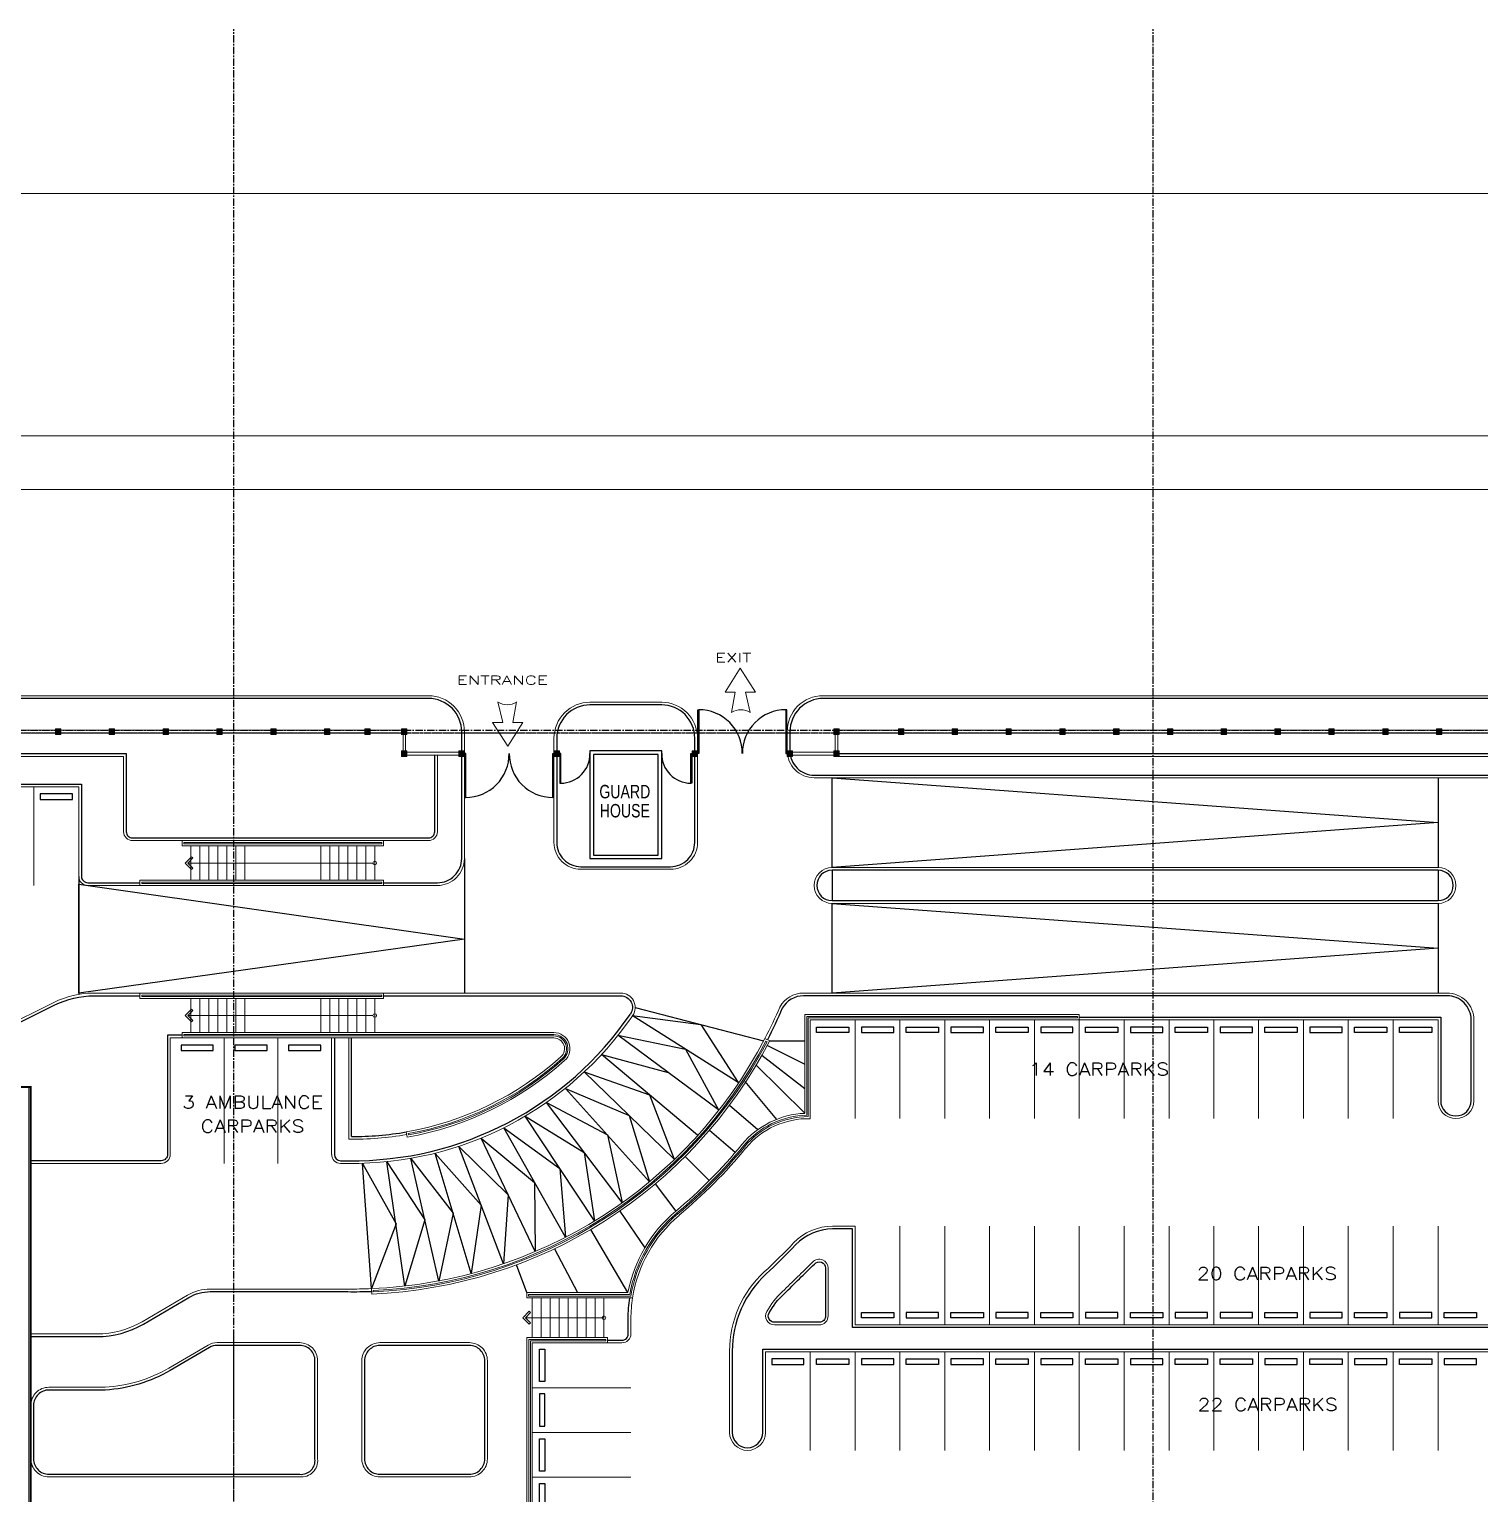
# Model space of a CAD drawing. Header units: inches. Extents: x 6239 to 53413, y 2109 to 35141.
# Drawn here: x 50588 to 51384, y 7346 to 8149 of the extents above; entities that cross this region are included whole.
import ezdxf
from ezdxf.enums import TextEntityAlignment as Align

# ---------------------------------------------------------------- set-up
doc = ezdxf.new("R2010")
doc.units = ezdxf.units.IN
doc.header["$MEASUREMENT"] = 0
doc.linetypes.add('CENTER', pattern=[2, 1.25, -0.25, 0.25, -0.25])
doc.linetypes.add('CENTERX2', pattern=[4, 2.5, -0.5, 0.5, -0.5])
for name, color, linetype in [('AR-AXIS', 9, 'CENTERX2'), ('AR-DOOR', 8, 'Continuous'), ('AR-PROPOSED', 3, 'Continuous'), ('AR-SHEET-NM', 4, 'Continuous'), ('BLDG. TXT', 3, 'Continuous'), ('CURB-2', 8, 'Continuous'), ('HATCH', 43, 'Continuous'), ('PARAPET', 1, 'Continuous'), ('PROPERTY LINE', 3, 'CENTER'), ('RAMP', 1, 'Continuous'), ('TX1', 4, 'Continuous'), ('WHEEL BUMP', 6, 'Continuous')]:
    doc.layers.add(name, color=color, linetype=linetype)
for name, color, linetype, lineweight in [('CARLINE', 8, 'Continuous', 18), ('COL', 4, 'Continuous', 18), ('COLHAT', 8, 'Continuous', 18), ('CURVE', 8, 'Continuous', 18), ('FENCEWALL', 4, 'Continuous', 18), ('RAILING', 1, 'Continuous', 18), ('schematic lines', 110, 'Continuous', 25), ('STAIR', 8, 'Continuous', 18), ('WALL2', 4, 'Continuous', 18)]:
    doc.layers.add(name, color=color, linetype=linetype, lineweight=lineweight)
doc.styles.add('logo-eng', font='arial.ttf', dxfattribs={"height": 600})
doc.styles.add('ROMANC', font='romanc', dxfattribs={"height": 0.1})
doc.styles.add('ROMANS', font='romans.shx', dxfattribs={"width": 0.85})

# ---------------------------------------------------------------- blocks, each defined once
blk = doc.blocks.new('DRIVEWAY LOCATOR')
for p, q in [((-1232, -16), (-523, 434)), ((-523, 134), (-523, 434)), ((-523, -466), (-1232, -16)), ((-523, -166), (-523, -466))]:
    blk.add_line(p, q)
for points in [[(-523, 134), (82, 278)], [(82, -278), (-523, -166)]]:
    blk.add_lwpolyline(points)
blk.add_arc((514, 0), 514, 147.2089, 212.7911)
blk = doc.blocks.new('AHHMS TEMPLATE')
at = {"layer": 'COLHAT'}
h = blk.add_hatch(dxfattribs=at)
h.set_pattern_fill('ANSI31', color=8, scale=0.184599, style=0)
h.set_pattern_definition([(135, (-1480981.13595, 34812.915), (0.4144367825, 0.4144367825), [])])
h.paths.add_polyline_path([(-1490932, 84579.9), (-1490932, 84576.2), (-1490928.3, 84576.2), (-1490928.3, 84579.9)])
h = blk.add_hatch(dxfattribs=at)
h.set_pattern_fill('ANSI31', color=8, scale=0.184599, style=0)
h.set_pattern_definition([(135, (-1480944.21613, 34812.915), (0.4144367825, 0.4144367825), [])])
h.paths.add_polyline_path([(-1490895.1, 84579.9), (-1490895.1, 84576.2), (-1490891.4, 84576.2), (-1490891.4, 84579.9)])
h = blk.add_hatch(dxfattribs=at)
h.set_pattern_fill('ANSI31', color=8, scale=0.184599, style=0)
h.set_pattern_definition([(135, (-1480907.2963, 34812.915), (0.4144367825, 0.4144367825), [])])
h.paths.add_polyline_path([(-1490858.1, 84579.9), (-1490858.1, 84576.2), (-1490854.5, 84576.2), (-1490854.5, 84579.9)])
h = blk.add_hatch(dxfattribs=at)
h.set_pattern_fill('ANSI31', color=8, scale=0.184599, style=0)
h.set_pattern_definition([(135, (-1480870.3765, 34812.915), (0.4144367825, 0.4144367825), [])])
h.paths.add_polyline_path([(-1490821.2, 84579.9), (-1490821.2, 84576.2), (-1490817.5, 84576.2), (-1490817.5, 84579.9)])
h = blk.add_hatch(dxfattribs=at)
h.set_pattern_fill('ANSI31', color=8, scale=0.184599, style=0)
h.set_pattern_definition([(135, (-1480833.4567, 34812.915), (0.4144367825, 0.4144367825), [])])
h.paths.add_polyline_path([(-1490784.3, 84579.9), (-1490784.3, 84576.2), (-1490780.6, 84576.2), (-1490780.6, 84579.9)])
h = blk.add_hatch(dxfattribs=at)
h.set_pattern_fill('ANSI31', color=8, scale=0.184599, style=0)
h.set_pattern_definition([(135, (-1480796.53686, 34812.915), (0.4144367825, 0.4144367825), [])])
h.paths.add_polyline_path([(-1490747.4, 84579.9), (-1490747.4, 84576.2), (-1490743.7, 84576.2), (-1490743.7, 84579.9)])
h = blk.add_hatch(dxfattribs=at)
h.set_pattern_fill('ANSI31', color=8, scale=0.184599, style=0)
h.set_pattern_definition([(135, (-1480768.9157, 34812.915), (0.4144367825, 0.4144367825), [])])
h.paths.add_polyline_path([(-1490719.8, 84579.9), (-1490719.8, 84576.2), (-1490716.1, 84576.2), (-1490716.1, 84579.9)])
h = blk.add_hatch(dxfattribs=at)
h.set_pattern_fill('ANSI31', color=8, scale=0.184599, style=0)
h.set_pattern_definition([(135, (-1480743.61845, 34812.915), (0.4144367825, 0.4144367825), [])])
h.paths.add_polyline_path([(-1490694.5, 84579.9), (-1490694.5, 84576.2), (-1490690.8, 84576.2), (-1490690.8, 84579.9)])
h = blk.add_hatch(dxfattribs=at)
h.set_pattern_fill('ANSI31', color=8, scale=0.184599, style=0)
h.set_pattern_definition([(45, (-1500345.0286, 34812.915), (-0.4144367825, 0.4144367825), [])])
h.paths.add_polyline_path([(-1490397.9, 84579.9), (-1490397.9, 84576.2), (-1490394.2, 84576.2), (-1490394.2, 84579.9)])
h = blk.add_hatch(dxfattribs=at)
h.set_pattern_fill('ANSI31', color=8, scale=0.184599, style=0)
h.set_pattern_definition([(135, (-1480402.74374, 34812.915), (0.4144367825, 0.4144367825), [])])
h.paths.add_polyline_path([(-1490349.9, 84579.9), (-1490349.9, 84576.2), (-1490353.6, 84576.2), (-1490353.6, 84579.9)])
h = blk.add_hatch(dxfattribs=at)
h.set_pattern_fill('ANSI31', color=8, scale=0.184599, style=0)
h.set_pattern_definition([(135, (-1480365.8239, 34812.915), (0.4144367825, 0.4144367825), [])])
h.paths.add_polyline_path([(-1490313, 84579.9), (-1490313, 84576.2), (-1490316.7, 84576.2), (-1490316.7, 84579.9)])
h = blk.add_hatch(dxfattribs=at)
h.set_pattern_fill('ANSI31', color=8, scale=0.184599, style=0)
h.set_pattern_definition([(45, (-1500226.9035, 34812.915), (-0.4144367825, 0.4144367825), [])])
h.paths.add_polyline_path([(-1490279.7, 84579.9), (-1490279.7, 84576.2), (-1490276.1, 84576.2), (-1490276.1, 84579.9)])
h = blk.add_hatch(dxfattribs=at)
h.set_pattern_fill('ANSI31', color=8, scale=0.184599, style=0)
h.set_pattern_definition([(45, (-1500189.98367, 34812.915), (-0.4144367825, 0.4144367825), [])])
h.paths.add_polyline_path([(-1490242.8, 84579.9), (-1490242.8, 84576.2), (-1490239.1, 84576.2), (-1490239.1, 84579.9)])
h = blk.add_hatch(dxfattribs=at)
h.set_pattern_fill('ANSI31', color=8, scale=0.184599, style=0)
h.set_pattern_definition([(45, (-1500153.06385, 34812.915), (-0.4144367825, 0.4144367825), [])])
h.paths.add_polyline_path([(-1490205.9, 84579.9), (-1490205.9, 84576.2), (-1490202.2, 84576.2), (-1490202.2, 84579.9)])
h = blk.add_hatch(dxfattribs=at)
h.set_pattern_fill('ANSI31', color=8, scale=0.184599, style=0)
h.set_pattern_definition([(45, (-1500116.14403, 34812.915), (-0.4144367825, 0.4144367825), [])])
h.paths.add_polyline_path([(-1490169, 84579.9), (-1490169, 84576.2), (-1490165.3, 84576.2), (-1490165.3, 84579.9)])
h = blk.add_hatch(dxfattribs=at)
h.set_pattern_fill('ANSI31', color=8, scale=0.184599, style=0)
h.set_pattern_definition([(45, (-1500079.2242, 34812.915), (-0.4144367825, 0.4144367825), [])])
h.paths.add_polyline_path([(-1490132.1, 84579.9), (-1490132.1, 84576.2), (-1490128.4, 84576.2), (-1490128.4, 84579.9)])
h = blk.add_hatch(dxfattribs=at)
h.set_pattern_fill('ANSI31', color=8, scale=0.184599, style=0)
h.set_pattern_definition([(45, (-1500042.3044, 34812.915), (-0.4144367825, 0.4144367825), [])])
h.paths.add_polyline_path([(-1490095.2, 84579.9), (-1490095.2, 84576.2), (-1490091.5, 84576.2), (-1490091.5, 84579.9)])
h = blk.add_hatch(dxfattribs=at)
h.set_pattern_fill('ANSI31', color=8, scale=0.184599, style=0)
h.set_pattern_definition([(45, (-1500005.3846, 34812.915), (-0.4144367825, 0.4144367825), [])])
h.paths.add_polyline_path([(-1490058.2, 84579.9), (-1490058.2, 84576.2), (-1490054.5, 84576.2), (-1490054.5, 84579.9)])
h = blk.add_hatch(dxfattribs=at)
h.set_pattern_fill('ANSI31', color=8, scale=0.184599, style=0)
h.set_pattern_definition([(45, (-1499968.46476, 34812.915), (-0.4144367825, 0.4144367825), [])])
h.paths.add_polyline_path([(-1490021.3, 84579.9), (-1490021.3, 84576.2), (-1490017.6, 84576.2), (-1490017.6, 84579.9)])
h = blk.add_hatch(dxfattribs=at)
h.set_pattern_fill('ANSI31', color=8, scale=0.184599, style=0)
h.set_pattern_definition([(45, (-1499931.54494, 34812.915), (-0.4144367825, 0.4144367825), [])])
h.paths.add_polyline_path([(-1489984.4, 84579.9), (-1489984.4, 84576.2), (-1489980.7, 84576.2), (-1489980.7, 84579.9)])
h = blk.add_hatch(dxfattribs=at)
h.set_pattern_fill('ANSI31', color=8, scale=0.184599, style=0)
h.set_pattern_definition([(135, (-1480743.61845, 34797.8394), (0.4144367825, 0.4144367825), [])])
h.paths.add_polyline_path([(-1490690.8, 84564.8), (-1490690.8, 84561.1), (-1490694.5, 84561.1), (-1490694.5, 84564.8)])
h = blk.add_hatch(dxfattribs=at)
h.set_pattern_fill('ANSI31', color=8, scale=0.184599, angle=90, style=0)
h.set_pattern_definition([(45, (-1540418.36314, 74613.96583), (0.4144367825, -0.4144367825), [])])
h.paths.add_polyline_path([(-1490651.4, 84561.1), (-1490655.1, 84561.1), (-1490655.1, 84564.8), (-1490651.4, 84564.8)])
h = blk.add_hatch(dxfattribs=at)
h.set_pattern_fill('ANSI31', color=8, scale=0.184599, angle=90, style=0)
h.set_pattern_definition([(135, (-1440822.88585, 74613.96583), (-0.4144367825, -0.4144367825), [])])
h.paths.add_polyline_path([(-1490589.9, 84561.1), (-1490586.2, 84561.1), (-1490586.2, 84564.8), (-1490589.9, 84564.8)])
h = blk.add_hatch(dxfattribs=at)
h.set_pattern_fill('ANSI31', color=8, scale=0.184599, angle=90, style=0)
h.set_pattern_definition([(135, (-1440728.125, 74613.96583), (-0.4144367825, -0.4144367825), [])])
h.paths.add_polyline_path([(-1490495.1, 84561.1), (-1490491.4, 84561.1), (-1490491.4, 84564.8), (-1490495.1, 84564.8)])
h = blk.add_hatch(dxfattribs=at)
h.set_pattern_fill('ANSI31', color=8, scale=0.184599, angle=90, style=0)
h.set_pattern_definition([(135, (-1440662.9, 74613.96583), (-0.4144367825, -0.4144367825), [])])
h.paths.add_polyline_path([(-1490429.9, 84561.1), (-1490426.2, 84561.1), (-1490426.2, 84564.8), (-1490429.9, 84564.8)])
h = blk.add_hatch(dxfattribs=at)
h.set_pattern_fill('ANSI31', color=8, scale=0.184599, style=0)
h.set_pattern_definition([(45, (-1500345.0286, 34797.8394), (-0.4144367825, 0.4144367825), [])])
h.paths.add_polyline_path([(-1490397.9, 84564.8), (-1490397.9, 84561.1), (-1490394.2, 84561.1), (-1490394.2, 84564.8)])
at = {"layer": 'HATCH'}
h = blk.add_hatch(dxfattribs=at)
h.set_pattern_fill('ANSI31', color=8, scale=2.461321, angle=45, style=0)
h.set_pattern_definition([(90, (-1490888.6645, 89092.963), (-7.814695, 7e-16), [])])
h.paths.add_polyline_path([(-1490948.8, 84334.2), (-1491108.8, 84334.2), (-1491108.8, 84048.1), (-1490948.8, 84048.1)])
at = {"layer": 'AR-AXIS', "color": 8, "ltscale": 2}
for p, q in [((-1490809.5, 81994.9), (-1490809.5, 85060)), ((-1490178.8, 81994.9), (-1490178.8, 85060)), ((-1492933, 84579), (-1488915.2, 84579))]:
    blk.add_line(p, q, dxfattribs=at)
at = {"layer": 'AR-AXIS', "color": 8}
blk.add_line((-1490809.5, 83030.2), (-1490809.5, 84163.6), dxfattribs=at)
at = {"layer": 'AR-DOOR', "color": 8}
for points in [[(-1490490.5, 84593.1), (-1490490.5, 84563), (-1490491.1, 84563), (-1490491.1, 84593.1)], [(-1490430.8, 84593.1), (-1490430.8, 84563), (-1490430.2, 84563), (-1490430.2, 84593.1)], [(-1490650.5, 84532.8), (-1490650.5, 84563), (-1490651.1, 84563), (-1490651.1, 84532.8)], [(-1490590.8, 84532.8), (-1490590.8, 84563), (-1490590.2, 84563), (-1490590.2, 84532.8)], [(-1490585.9, 84542.7), (-1490585.2, 84542.7), (-1490585.2, 84563), (-1490585.9, 84563)], [(-1490495.4, 84542.7), (-1490496, 84542.7), (-1490496, 84563), (-1490495.4, 84563)]]:
    blk.add_lwpolyline(points, close=True, dxfattribs=at)
for centre, radius, start, end in [((-1490490.5, 84563.3), 29.8, 359.4124, 90), ((-1490430.8, 84563.3), 29.8, 90, 180.5876), ((-1490650.5, 84562.7), 29.8, 270, 0.5876), ((-1490590.8, 84562.7), 29.8, 179.4124, 270), ((-1490585.2, 84562.7), 20, 270, 0.8747), ((-1490496, 84562.7), 20, 179.1253, 270)]:
    blk.add_arc(centre, radius, start, end, dxfattribs=at)
at = {"layer": 'AR-PROPOSED', "color": 8}
blk.add_lwpolyline([(-1490516, 84491), (-1490516, 84564.8), (-1490565.2, 84564.8), (-1490565.2, 84491)], close=True, dxfattribs=at)
at = {"layer": 'CARLINE', "color": 8}
for p, q in [((-1490946.7, 84472.5), (-1490946.7, 84540.2)), ((-1490383.3, 84380.2), (-1490383.3, 84312.5)), ((-1490352.5, 84380.2), (-1490352.5, 84312.5)), ((-1490321.8, 84380.2), (-1490321.8, 84312.5)), ((-1490291, 84380.2), (-1490291, 84312.5)), ((-1490260.2, 84380.2), (-1490260.2, 84312.5)), ((-1490229.5, 84380.2), (-1490229.5, 84312.5)), ((-1490198.7, 84380.2), (-1490198.7, 84312.5)), ((-1490167.9, 84380.2), (-1490167.9, 84312.5)), ((-1490137.2, 84380.2), (-1490137.2, 84312.5)), ((-1490106.4, 84380.2), (-1490106.4, 84312.5)), ((-1490075.6, 84380.2), (-1490075.6, 84312.5)), ((-1490044.9, 84380.2), (-1490044.9, 84312.5)), ((-1490014.1, 84380.2), (-1490014.1, 84312.5)), ((-1490816.3, 84367.9), (-1490816.3, 84281.8)), ((-1490779.4, 84367.9), (-1490779.4, 84281.8)), ((-1490352.5, 84238.7), (-1490352.5, 84171)), ((-1490321.8, 84238.7), (-1490321.8, 84171)), ((-1490291, 84238.7), (-1490291, 84171)), ((-1490260.2, 84238.7), (-1490260.2, 84171)), ((-1490229.5, 84238.7), (-1490229.5, 84171)), ((-1490198.7, 84238.7), (-1490198.7, 84171)), ((-1490167.9, 84238.7), (-1490167.9, 84171)), ((-1490137.2, 84171), (-1490137.2, 84238.7)), ((-1490106.4, 84171), (-1490106.4, 84238.7)), ((-1490075.6, 84171), (-1490075.6, 84238.7)), ((-1490044.9, 84171), (-1490044.9, 84238.7)), ((-1490014.1, 84171), (-1490014.1, 84238.7)), ((-1489983.3, 84171), (-1489983.3, 84238.7)), ((-1490414.1, 84084.9), (-1490414.1, 84152.5)), ((-1490383.3, 84084.9), (-1490383.3, 84152.5)), ((-1490352.5, 84084.9), (-1490352.5, 84152.5)), ((-1490321.8, 84084.9), (-1490321.8, 84152.5)), ((-1490291, 84084.9), (-1490291, 84152.5)), ((-1490260.2, 84084.9), (-1490260.2, 84152.5)), ((-1490229.5, 84084.9), (-1490229.5, 84152.5)), ((-1490198.7, 84084.9), (-1490198.7, 84152.5)), ((-1490167.9, 84084.9), (-1490167.9, 84152.5)), ((-1490137.2, 84152.5), (-1490137.2, 84084.9)), ((-1490106.4, 84152.5), (-1490106.4, 84084.9)), ((-1490075.6, 84152.5), (-1490075.6, 84084.9)), ((-1490044.9, 84152.5), (-1490044.9, 84084.9)), ((-1490014.1, 84152.5), (-1490014.1, 84084.9)), ((-1489983.3, 84152.5), (-1489983.3, 84084.9)), ((-1490604.8, 84127.9), (-1490537.1, 84127.9)), ((-1490604.8, 84097.2), (-1490537.1, 84097.2)), ((-1490604.8, 84066.4), (-1490537.1, 84066.4))]:
    blk.add_line(p, q, dxfattribs=at)
at = {"layer": 'COL', "color": 8}
for points in [[(-1490928.3, 84576.2), (-1490932, 84576.2), (-1490932, 84579.9), (-1490928.3, 84579.9)], [(-1490891.4, 84576.2), (-1490895.1, 84576.2), (-1490895.1, 84579.9), (-1490891.4, 84579.9)], [(-1490854.5, 84576.2), (-1490858.1, 84576.2), (-1490858.1, 84579.9), (-1490854.5, 84579.9)], [(-1490817.5, 84576.2), (-1490821.2, 84576.2), (-1490821.2, 84579.9), (-1490817.5, 84579.9)], [(-1490780.6, 84576.2), (-1490784.3, 84576.2), (-1490784.3, 84579.9), (-1490780.6, 84579.9)], [(-1490743.7, 84576.2), (-1490747.4, 84576.2), (-1490747.4, 84579.9), (-1490743.7, 84579.9)], [(-1490716.1, 84576.2), (-1490719.8, 84576.2), (-1490719.8, 84579.9), (-1490716.1, 84579.9)], [(-1490690.8, 84576.2), (-1490694.5, 84576.2), (-1490694.5, 84579.9), (-1490690.8, 84579.9)], [(-1490397.9, 84576.2), (-1490394.2, 84576.2), (-1490394.2, 84579.9), (-1490397.9, 84579.9)], [(-1490349.9, 84576.2), (-1490353.6, 84576.2), (-1490353.6, 84579.9), (-1490349.9, 84579.9)], [(-1490313, 84576.2), (-1490316.7, 84576.2), (-1490316.7, 84579.9), (-1490313, 84579.9)], [(-1490279.7, 84576.2), (-1490276.1, 84576.2), (-1490276.1, 84579.9), (-1490279.7, 84579.9)], [(-1490242.8, 84576.2), (-1490239.1, 84576.2), (-1490239.1, 84579.9), (-1490242.8, 84579.9)], [(-1490205.9, 84576.2), (-1490202.2, 84576.2), (-1490202.2, 84579.9), (-1490205.9, 84579.9)], [(-1490169, 84576.2), (-1490165.3, 84576.2), (-1490165.3, 84579.9), (-1490169, 84579.9)], [(-1490132.1, 84576.2), (-1490128.4, 84576.2), (-1490128.4, 84579.9), (-1490132.1, 84579.9)], [(-1490095.2, 84576.2), (-1490091.5, 84576.2), (-1490091.5, 84579.9), (-1490095.2, 84579.9)], [(-1490058.2, 84576.2), (-1490054.5, 84576.2), (-1490054.5, 84579.9), (-1490058.2, 84579.9)], [(-1490021.3, 84576.2), (-1490017.6, 84576.2), (-1490017.6, 84579.9), (-1490021.3, 84579.9)], [(-1489984.4, 84576.2), (-1489980.7, 84576.2), (-1489980.7, 84579.9), (-1489984.4, 84579.9)], [(-1490690.8, 84561.1), (-1490694.5, 84561.1), (-1490694.5, 84564.8), (-1490690.8, 84564.8)], [(-1490655.1, 84561.1), (-1490655.1, 84564.8), (-1490651.4, 84564.8), (-1490651.4, 84561.1)], [(-1490586.2, 84561.1), (-1490586.2, 84564.8), (-1490589.9, 84564.8), (-1490589.9, 84561.1)], [(-1490491.4, 84561.1), (-1490491.4, 84564.8), (-1490495.1, 84564.8), (-1490495.1, 84561.1)], [(-1490426.2, 84561.1), (-1490426.2, 84564.8), (-1490429.9, 84564.8), (-1490429.9, 84561.1)], [(-1490397.9, 84561.1), (-1490394.2, 84561.1), (-1490394.2, 84564.8), (-1490397.9, 84564.8)]]:
    blk.add_lwpolyline(points, close=True, dxfattribs=at)
at = {"layer": 'CURB-2', "color": 8}
for p, q in [((-1490399.1, 84483), (-1490399.1, 84462.1)), ((-1489983.3, 84483), (-1489983.3, 84462.1)), ((-1490740.6, 84367.9), (-1490740.6, 84287.9)), ((-1490728.8, 84300.2), (-1490728.8, 84367.9)), ((-1490441.9, 84365.8), (-1490417.8, 84365.8)), ((-1490447.3, 84356), (-1490417.8, 84333.1)), ((-1490443.5, 84362.7), (-1490417.8, 84350)), ((-1490451.1, 84349.3), (-1490417.8, 84316.2)), ((-1490458.9, 84337.9), (-1490437.3, 84312)), ((-1490469.5, 84321.8), (-1490450, 84305)), ((-1490483.2, 84304.6), (-1490465.5, 84289.4)), ((-1490736.3, 84283.6), (-1490730.9, 84283.6)), ((-1490500, 84286.5), (-1490483.4, 84270)), ((-1490520.4, 84267.8), (-1490506.4, 84249)), ((-1490544.8, 84249.1), (-1490527.6, 84223.9)), ((-1490539.2, 84193.2), (-1490564.6, 84236.5)), ((-1490589.5, 84223.2), (-1490573.8, 84193.2)), ((-1490608.5, 84193.2), (-1490615.6, 84212.2))]:
    blk.add_line(p, q, dxfattribs=at)
for points in [[(-1490653.2, 84564.8), (-1490653.2, 84578, 0.414214), (-1490676, 84600.8), (-1491543.6, 84600.8, 0.414214), (-1491566.4, 84578), (-1491566.4, 84564.8)], [(-1490493.3, 84564.8), (-1490493.3, 84573.6, 0.414214), (-1490516, 84596.4), (-1490565.2, 84596.4, 0.414214), (-1490588, 84573.6), (-1490588, 84564.8)], [(-1489397.5, 83696.6), (-1489388.7, 83696.6, 0.414214), (-1489366, 83719.4), (-1489366, 84538.2), (-1489428.5, 84600.8), (-1490405.3, 84600.8, 0.414214), (-1490428, 84578), (-1490428, 84564.8, 0.414214), (-1490411.4, 84548.2), (-1489620.3, 84548.2, -0.414214), (-1489452.3, 84380.2), (-1489452.3, 83811.7, 0.414214), (-1489448, 83807.4), (-1489389.7, 83807.4)], [(-1491566.4, 84561.1), (-1491566.4, 84560.4), (-1491566.4, 84509.4, 0.414214), (-1491531.3, 84474.4), (-1491414.4, 84474.4, 0.414214), (-1491410.1, 84478.7), (-1491410.1, 84542), (-1490914.1, 84542), (-1490914.1, 84478.7, 0.414214), (-1490909.8, 84474.4), (-1490874, 84474.4)], [(-1491539.9, 84563), (-1490883.4, 84563), (-1490883.4, 84509.4, 0.414214), (-1490879.1, 84505.1), (-1490676, 84505.1, 0.414214), (-1490671.7, 84509.4), (-1490671.7, 84562)], [(-1490706.8, 84474.4), (-1490669.9, 84474.4, 0.414214), (-1490653.2, 84491), (-1490653.2, 84561.1)], [(-1490588, 84561.1), (-1490588, 84502, 0.414214), (-1490571.4, 84485.4), (-1490509.9, 84485.4, 0.414214), (-1490493.3, 84502), (-1490493.3, 84561.1)], [(-1490394.2, 84563), (-1489609, 84563, -0.408477), (-1489433.8, 84380.2), (-1489433.8, 83825.9), (-1489389.7, 83825.9)], [(-1491108.8, 84283.6), (-1491217.5, 84283.6, -0.414214), (-1491221.8, 84287.9), (-1491221.8, 84357.4), (-1491410.1, 84357.4), (-1491410.1, 84287.9, -0.414214), (-1491414.4, 84283.6), (-1491531.3, 84283.6, -0.414214), (-1491566.4, 84318.7), (-1491566.4, 84361.8, -0.414214), (-1491531.3, 84396.8), (-1491243.4, 84396.8, -0.092907), (-1491199.5, 84388.6), (-1491152.5, 84370.4, 0.092907), (-1491129.6, 84366.1), (-1490996.3, 84366.1, 0.116214), (-1490968, 84372.7), (-1490932.3, 84390.5, -0.116214), (-1490905.7, 84396.8), (-1490898.6, 84396.8), (-1490874, 84396.8)], [(-1490706.8, 84396.8), (-1490544.1, 84396.8, -0.602916), (-1490537.5, 84384.3)], [(-1490229.5, 84382.1), (-1489981.5, 84382.1), (-1489981.5, 84324.8, 1), (-1489960.6, 84324.8), (-1489960.6, 84380.2, 0.414214), (-1489977.2, 84396.8), (-1490418.7, 84396.8, 0.272804), (-1490433.3, 84388.3, -0.018652), (-1490443.5, 84366.6, -0.018652)], [(-1490730.9, 84283.6, 0.250693), (-1490537.5, 84384.3, 0.250693)], [(-1490845.1, 84369.8), (-1490855.1, 84369.8), (-1490855.1, 84287.9, -0.414214), (-1490859.4, 84283.6), (-1490948.8, 84283.6)], [(-1490948.8, 84163), (-1490903.5, 84163, 0.132795), (-1490871.6, 84171.6), (-1490840.4, 84189.8, -0.132791), (-1490825.8, 84193.8), (-1490731.3, 84193.8, 0.01263), (-1490715.1, 84194)], [(-1490553.1, 84160.5), (-1490543.3, 84160.5, 0.414214), (-1490539, 84164.8), (-1490539, 84175.3, -0.037679), (-1490537.9, 84189.5)]]:
    blk.add_lwpolyline(points, format="xyb", dxfattribs=at)
for points in [[(-1490399.1, 84483, 1), (-1490399.1, 84462.1), (-1489983.3, 84462.1, 1), (-1489983.3, 84483)], [(-1490444.3, 84206, 0.209781), (-1490467.6, 84153), (-1490467.6, 84097.2, 1), (-1490446.7, 84097.2), (-1490446.7, 84154.4), (-1489766.1, 84154.4), (-1489766.1, 84097.2, 1), (-1489745.2, 84097.2), (-1489745.2, 84226.4, 1), (-1489766.1, 84226.4), (-1489766.1, 84169.2), (-1490385.1, 84169.2), (-1490385.1, 84236.8), (-1490398.7, 84236.8, 0.20565), (-1490424.1, 84225.9, -0.016907)], [(-1490403.6, 84209.9), (-1490403.6, 84177.2, -0.414214), (-1490407.9, 84172.8), (-1490438.5, 84172.8, -0.573583), (-1490442.3, 84179.3, -0.080055), (-1490431.8, 84192.5, -0.002347), (-1490411.2, 84212.7, -0.695562)], [(-1490853.2, 84139.8, -0.117758), (-1490897.8, 84126.3), (-1490936.5, 84126.3, 0.414214), (-1490947, 84115.9), (-1490947, 84079, 0.414214), (-1490936.5, 84068.5), (-1490764.3, 84068.5, 0.477456), (-1490753.9, 84078.9), (-1490753.9, 84146.5, 0.414214), (-1490764.4, 84156.9), (-1490821, 84156.9, 0.132791), (-1490826.3, 84155.5)], [(-1490719.9, 84079, 0.414214), (-1490709.4, 84068.5), (-1490647.9, 84068.5, 0.414214), (-1490637.4, 84079), (-1490637.4, 84146.4, 0.414214), (-1490647.9, 84156.9), (-1490709.4, 84156.9, 0.414214), (-1490719.9, 84146.4)]]:
    blk.add_lwpolyline(points, format="xyb", close=True, dxfattribs=at)
for centre, radius, start, end in [((-1490728.3, 84514.7), 214.5, 269.8529, 279.9136), ((-1490736.3, 84287.9), 4.31, 180, 270)]:
    blk.add_arc(centre, radius, start, end, dxfattribs=at)
at = {"layer": 'CURVE', "color": 8}
for p, q in [((-1489450.3, 84947.2), (-1493115.3, 84947.2)), ((-1492417.4, 84781.1), (-1489468.7, 84781.1)), ((-1492417.4, 84744.2), (-1489468.7, 84744.2)), ((-1490742.5, 84367.9), (-1490742.5, 84287.9)), ((-1490730.7, 84298.4), (-1490730.7, 84367.9)), ((-1490736.3, 84281.8), (-1490730.9, 84281.8)), ((-1490604.8, 84158.7), (-1490604.8, 83820.3))]:
    blk.add_line(p, q, dxfattribs=at)
for points in [[(-1490706.8, 84472.5), (-1490669.9, 84472.5, 0.414214), (-1490651.4, 84491), (-1490651.4, 84578, 0.414214), (-1490676, 84602.7), (-1491543.6, 84602.7, 0.414214), (-1491568.2, 84578), (-1491568.2, 84560.4)], [(-1489397.5, 83694.8), (-1489388.7, 83694.8, 0.414214), (-1489364.1, 83719.4), (-1489364.1, 84539), (-1489427.8, 84602.7), (-1490405.3, 84602.7, 0.414214), (-1490429.9, 84578), (-1490429.9, 84564.8, 0.414214), (-1490411.4, 84546.4), (-1489620.3, 84546.4, -0.414214), (-1489454.1, 84380.2), (-1489454.1, 83811.7, 0.414214), (-1489448, 83805.6), (-1489389.7, 83805.6)], [(-1491568.2, 84578), (-1491568.2, 84509.4, 0.414214), (-1491531.3, 84472.5), (-1491414.4, 84472.5, 0.414214), (-1491408.2, 84478.7), (-1491408.2, 84540.2), (-1490916, 84540.2), (-1490916, 84478.7, 0.414214), (-1490909.8, 84472.5), (-1490874, 84472.5)], [(-1491539.9, 84561.1), (-1490885.2, 84561.1), (-1490885.2, 84509.4, 0.414214), (-1490879.1, 84503.3), (-1490676, 84503.3, 0.414214), (-1490669.9, 84509.4), (-1490669.9, 84562)], [(-1490394.2, 84561.1), (-1489609, 84561.1, -0.408447), (-1489435.7, 84380.2), (-1489435.7, 83824), (-1489389.7, 83824)], [(-1490399.1, 84484.8, 1), (-1490399.1, 84460.2), (-1489983.3, 84460.2, 1), (-1489983.3, 84484.8), (-1490399.1, 84484.8)], [(-1491108.8, 84281.8), (-1491217.5, 84281.8, -0.414214), (-1491223.6, 84287.9), (-1491223.6, 84355.6), (-1491408.2, 84355.6), (-1491408.2, 84287.9, -0.414214), (-1491414.4, 84281.8), (-1491531.3, 84281.8, -0.414214), (-1491568.2, 84318.7), (-1491568.2, 84361.8, -0.414214), (-1491531.3, 84398.7), (-1491243.4, 84398.7, -0.092907), (-1491198.8, 84390.3), (-1491151.9, 84372.1, 0.092907), (-1491129.6, 84367.9), (-1490996.3, 84367.9, 0.116214), (-1490968.9, 84374.4), (-1490933.1, 84392.2, -0.116214), (-1490905.7, 84398.7), (-1490898.6, 84398.7), (-1490874, 84398.7)], [(-1490706.8, 84398.7), (-1490544.1, 84398.7, -0.602916), (-1490535.9, 84383.3)], [(-1490229.5, 84380.2), (-1489983.3, 84380.2), (-1489983.3, 84324.8, 1), (-1489958.7, 84324.8), (-1489958.7, 84380.2, 0.414214), (-1489977.2, 84398.7), (-1490418.7, 84398.7, 0.274193), (-1490434.9, 84389.1, -0.018723), (-1490445.2, 84367.5)], [(-1490730.9, 84281.8, 0.250693), (-1490535.9, 84383.3)], [(-1490845.1, 84367.9), (-1490853.2, 84367.9), (-1490853.2, 84287.9, -0.414214), (-1490859.4, 84281.8), (-1490948.8, 84281.8)], [(-1490445.6, 84207.4, 0.209781), (-1490469.4, 84153), (-1490469.4, 84097.2, 1), (-1490444.8, 84097.2), (-1490444.8, 84152.5), (-1489768, 84152.5), (-1489768, 84097.2, 1), (-1489743.4, 84097.2), (-1489743.4, 84226.4, 1), (-1489768, 84226.4), (-1489768, 84171), (-1490383.3, 84171), (-1490383.3, 84238.7), (-1490398.7, 84238.7, 0.20565), (-1490425.5, 84227.2, -0.016907), (-1490445.6, 84207.4)], [(-1490948.8, 84164.9), (-1490903.5, 84164.8, 0.132791), (-1490872.5, 84173.2), (-1490841.3, 84191.4, -0.132791), (-1490825.8, 84195.6), (-1490731.3, 84195.6, 0.012637), (-1490715.2, 84195.9)], [(-1490604.8, 84158.7), (-1490543.3, 84158.7, 0.414214), (-1490537.1, 84164.8), (-1490537.1, 84175.3, -0.03844), (-1490536, 84189.5)], [(-1490854.1, 84141.4, -0.117618), (-1490897.9, 84128.2), (-1490936.5, 84128.2, 0.414214), (-1490948.8, 84115.9), (-1490948.8, 84079, 0.414214), (-1490936.5, 84066.7), (-1490764.4, 84066.7, 0.471923), (-1490752.1, 84079), (-1490752.1, 84146.5, 0.414214), (-1490764.4, 84158.8), (-1490821, 84158.8, 0.132791), (-1490827.2, 84157.1), (-1490854.1, 84141.4)]]:
    blk.add_lwpolyline(points, format="xyb", dxfattribs=at)
for points in [[(-1490589.9, 84573.6), (-1490589.9, 84502, 0.414214), (-1490571.4, 84483.6), (-1490509.9, 84483.6, 0.414214), (-1490491.4, 84502), (-1490491.4, 84573.6, 0.414214), (-1490516, 84598.2), (-1490565.2, 84598.2, 0.414214)], [(-1490401.8, 84209.9), (-1490401.8, 84177.2, -0.414214), (-1490407.9, 84171), (-1490438.5, 84171, -0.573465), (-1490443.9, 84180.2, -0.079876), (-1490433.1, 84193.8, -0.002338), (-1490412.5, 84214, -0.69021)], [(-1490721.7, 84079, 0.414214), (-1490709.4, 84066.7), (-1490647.9, 84066.7, 0.414214), (-1490635.6, 84079), (-1490635.6, 84146.4, 0.414214), (-1490647.9, 84158.8), (-1490709.4, 84158.8, 0.414214), (-1490721.7, 84146.4)]]:
    blk.add_lwpolyline(points, format="xyb", close=True, dxfattribs=at)
for centre, radius, start, end in [((-1490728.3, 84514.7), 216.3, 269.3652, 279.9136), ((-1490736.3, 84287.9), 6.15, 180, 270)]:
    blk.add_arc(centre, radius, start, end, dxfattribs=at)
at = {"layer": 'FENCEWALL', "color": 8}
for p, q in [((-1490716.1, 84577.1), (-1490716.1, 84579)), ((-1490693.5, 84576.2), (-1490693.5, 84564.8)), ((-1490691.7, 84576.2), (-1490691.7, 84564.8)), ((-1490690.8, 84577.1), (-1490690.8, 84579)), ((-1490397, 84576.2), (-1490397, 84564.8)), ((-1490395.1, 84576.2), (-1490395.1, 84564.8)), ((-1490394.2, 84579), (-1490353.6, 84579)), ((-1490394.2, 84577.1), (-1490353.6, 84577.1)), ((-1490353.6, 84579), (-1490386.8, 84579)), ((-1490353.6, 84577.1), (-1490386.8, 84577.1)), ((-1490316.7, 84579), (-1490349.9, 84579)), ((-1490349.9, 84579), (-1490342.3, 84579)), ((-1490349.9, 84577.1), (-1490342.3, 84577.1)), ((-1490239.1, 84579), (-1490205.9, 84579)), ((-1490205.9, 84579), (-1490213.5, 84579)), ((-1490205.9, 84577.1), (-1490213.5, 84577.1)), ((-1490202.2, 84579), (-1490169, 84579)), ((-1490169, 84579), (-1490202.2, 84579)), ((-1490202.2, 84577.1), (-1490169, 84577.1)), ((-1490169, 84577.1), (-1490202.2, 84577.1)), ((-1490132.1, 84579), (-1490165.3, 84579)), ((-1490132.1, 84577.1), (-1490165.3, 84577.1)), ((-1490128.4, 84579), (-1490111.3, 84579)), ((-1490128.4, 84577.1), (-1490111.3, 84577.1)), ((-1490127.1, 84579), (-1490095.2, 84579)), ((-1490127.1, 84577.1), (-1490095.2, 84577.1)), ((-1490058.2, 84579), (-1490091.5, 84579)), ((-1490058.2, 84577.1), (-1490091.5, 84577.1)), ((-1490054.5, 84579), (-1490021.3, 84579)), ((-1490054.5, 84577.1), (-1490021.3, 84577.1)), ((-1489984.4, 84579), (-1490017.6, 84579)), ((-1489984.4, 84577.1), (-1490017.6, 84577.1)), ((-1489980.7, 84579), (-1489947.5, 84579)), ((-1489980.7, 84577.1), (-1489947.5, 84577.1))]:
    blk.add_line(p, q, dxfattribs=at)
for points in [[(-1490965.2, 84579), (-1490932, 84579)], [(-1490965.2, 84577.1), (-1490932, 84577.1)], [(-1490928.3, 84579), (-1490895.1, 84579)], [(-1490928.3, 84577.1), (-1490895.1, 84577.1)], [(-1490891.4, 84579), (-1490858.1, 84579)], [(-1490891.4, 84577.1), (-1490858.1, 84577.1)], [(-1490854.5, 84579), (-1490821.2, 84579)], [(-1490854.5, 84577.1), (-1490821.2, 84577.1)], [(-1490817.5, 84579), (-1490784.3, 84579)], [(-1490817.5, 84577.1), (-1490784.3, 84577.1)], [(-1490780.6, 84579), (-1490747.4, 84579)], [(-1490780.6, 84577.1), (-1490747.4, 84577.1)], [(-1490743.7, 84579), (-1490719.8, 84579)], [(-1490743.7, 84577.1), (-1490719.8, 84577.1)], [(-1490716.1, 84579), (-1490694.5, 84579)], [(-1490716.1, 84579), (-1490716.1, 84579)], [(-1490716.1, 84577.1), (-1490694.5, 84577.1)], [(-1490716.1, 84577.1), (-1490716.1, 84577.1)], [(-1490690.8, 84579), (-1490690.8, 84579)], [(-1490690.8, 84577.1), (-1490690.8, 84577.1)], [(-1490318, 84579), (-1490349.9, 84579)], [(-1490318, 84577.1), (-1490349.9, 84577.1)], [(-1490279.7, 84579), (-1490313, 84579)], [(-1490279.7, 84577.1), (-1490313, 84577.1)], [(-1490276.1, 84579), (-1490242.8, 84579)], [(-1490276.1, 84577.1), (-1490242.8, 84577.1)], [(-1490237.8, 84579), (-1490205.9, 84579)], [(-1490237.8, 84577.1), (-1490205.9, 84577.1)], [(-1490655.1, 84563.9), (-1490690.8, 84563.9)], [(-1490655.1, 84562), (-1490690.8, 84562)], [(-1490426.2, 84563.9), (-1490397.9, 84563.9)], [(-1490426.2, 84562), (-1490397.9, 84562)]]:
    blk.add_lwpolyline(points, dxfattribs=at)
at = {"layer": 'PARAPET', "color": 8}
blk.add_lwpolyline([(-1490518.5, 84493.4), (-1490518.5, 84562.4), (-1490562.8, 84562.4), (-1490562.8, 84493.4)], close=True, dxfattribs=at)
at = {"layer": 'PARAPET', "color": 2, "const_width": 1.23}
blk.add_lwpolyline([(-1490948.8, 84048.1), (-1490948.8, 84334.2), (-1491108.8, 84334.2), (-1491108.8, 84048.1)], dxfattribs=at)
at = {"layer": 'PROPERTY LINE', "color": 8}
blk.add_lwpolyline([(-1492441.2, 84577.1), (-1492478.1, 84540.2), (-1492478.1, 82288.1), (-1492428.8, 82238.9), (-1489438.3, 82238.9), (-1489389.1, 82288.1), (-1489389.1, 84527.9), (-1489438.3, 84577.1), (-1492441.2, 84577.1)], dxfattribs=at)
at = {"layer": 'RAILING', "color": 8}
for p, q in [((-1490843.9, 84501.9), (-1490708, 84501.9)), ((-1490843.9, 84501.9), (-1490843.9, 84501)), ((-1490708, 84501), (-1490843.9, 84501)), ((-1490708, 84501.9), (-1490708, 84501)), ((-1490872.8, 84474.8), (-1490708, 84474.8)), ((-1490872.8, 84474.8), (-1490872.8, 84473.9)), ((-1490708, 84474.8), (-1490708, 84473.9)), ((-1490708, 84473.9), (-1490872.8, 84473.9)), ((-1490872.8, 84397.3), (-1490708, 84397.3)), ((-1490872.8, 84397.3), (-1490872.8, 84396.4)), ((-1490708, 84396.4), (-1490872.8, 84396.4)), ((-1490708, 84397.3), (-1490708, 84396.4)), ((-1490416.4, 84382.5), (-1490230.7, 84382.5)), ((-1490416.4, 84314.8), (-1490416.4, 84382.5)), ((-1490230.7, 84382.5), (-1490230.7, 84381.6)), ((-1490590, 84370.2), (-1490843.9, 84370.2)), ((-1490843.9, 84370.2), (-1490843.9, 84369.3)), ((-1490843.9, 84369.3), (-1490590, 84369.3)), ((-1490444.5, 84365.7), (-1490443.7, 84365.3)), ((-1490689.9, 84302.3), (-1490689.7, 84301.3)), ((-1490713.9, 84194.5), (-1490713.9, 84193.6)), ((-1490607.3, 84191.8), (-1490538, 84191.8)), ((-1490607.3, 84190.8), (-1490607.3, 84191.8)), ((-1490607.3, 84190.8), (-1490537.2, 84190.8))]:
    blk.add_line(p, q, dxfattribs=at)
for points in [[(-1490505.5, 84247.9, 0.04845), (-1490459.9, 84293.8, -0.219735), (-1490416.4, 84314.8), (-1490416.4, 84382.5), (-1490230.7, 84382.5)], [(-1490230.7, 84381.6), (-1490415.4, 84381.6), (-1490415.4, 84313.9, 0.223673), (-1490459.2, 84293.2, -0.048372), (-1490504.9, 84247.2)]]:
    blk.add_lwpolyline(points, format="xyb", dxfattribs=at)
blk.add_lwpolyline([(-1490230.7, 84381.6), (-1490415.4, 84381.6), (-1490415.4, 84313.9)], dxfattribs=at)
blk.add_lwpolyline([(-1490606, 84160.1), (-1490554.4, 84160.1), (-1490554.4, 84161), (-1490607.1, 84161), (-1490607.1, 83818), (-1490572.8, 83818), (-1490572.8, 83818.9), (-1490606, 83818.9), (-1490606, 84160.1)], close=True, dxfattribs=at)
for centre, radius, start, end in [((-1490728.3, 84514.7), 320.5, 272.569, 332.3021), ((-1490728.3, 84514.7), 321.4, 272.5683, 332.3017), ((-1490590, 84360.5), 9.69, 311.8162, 90.0788), ((-1490590, 84360.5), 8.76, 311.7614, 90.1284), ((-1490726.4, 84510.8), 211.7, 279.9206, 312.2119), ((-1490726.4, 84510.8), 212.6, 279.9206, 312.211), ((-1490444.8, 84175.3), 94.6, 129.8687, 169.995), ((-1490444.8, 84175.3), 93.7, 129.8687, 170.4682)]:
    blk.add_arc(centre, radius, start, end, dxfattribs=at)
at = {"layer": 'RAMP', "color": 8}
for p, q in [((-1490399.1, 84484.8), (-1490399.1, 84546.4)), ((-1489983.3, 84546.4), (-1489983.3, 84484.8)), ((-1490651.4, 84491), (-1490651.4, 84398.7)), ((-1490916, 84478.7), (-1490916, 84397.8)), ((-1489983.3, 84460.2), (-1489983.3, 84398.7)), ((-1490534.2, 84388.8), (-1490446.1, 84365.8))]:
    blk.add_line(p, q, dxfattribs=at)
for points in [[(-1490399.1, 84546.4), (-1489983.3, 84515.6), (-1490399.1, 84484.9), (-1490399.1, 84546.4)], [(-1490916, 84473.5), (-1490651.4, 84435.6), (-1490916, 84398.7), (-1490916, 84473.5)], [(-1490399.1, 84460.2), (-1489983.3, 84429.4), (-1490399.1, 84398.7), (-1490399.1, 84460.2)], [(-1490536.2, 84383.3), (-1490489.1, 84377.1), (-1490463.5, 84337.2), (-1490536.2, 84383.3)], [(-1490546.2, 84369.8), (-1490499.7, 84360.2), (-1490477, 84318.5), (-1490546.2, 84369.8)], [(-1490557.3, 84356.5), (-1490511.5, 84344.1), (-1490511.4, 84343.9)], [(-1490491.4, 84301.1), (-1490557.3, 84356.5)], [(-1490569.1, 84344.7), (-1490524.3, 84328.9), (-1490507.4, 84284.6), (-1490569.1, 84344.7)], [(-1490581.9, 84333.3), (-1490538.3, 84314.6), (-1490524.4, 84269.2), (-1490581.9, 84333.3)], [(-1490609.6, 84314.2), (-1490569.1, 84289.3), (-1490562, 84242.4), (-1490609.6, 84314.2)], [(-1490595.1, 84323.5), (-1490553.2, 84301.3), (-1490543.1, 84254.9), (-1490595.1, 84323.5)], [(-1490624.4, 84306.1), (-1490585.8, 84278.4), (-1490582.1, 84231.1), (-1490624.4, 84306.1)], [(-1490639.8, 84299.1), (-1490603.2, 84268.8), (-1490602.8, 84221.4), (-1490639.8, 84299.1)], [(-1490688.2, 84285.1), (-1490659.1, 84247.6), (-1490669, 84201.1), (-1490688.2, 84285.1)], [(-1490671.5, 84288.7), (-1490639.9, 84253.2), (-1490646.7, 84206.2), (-1490671.5, 84288.7)], [(-1490655.3, 84293.4), (-1490621.3, 84260.3), (-1490624.6, 84213), (-1490655.3, 84293.4)], [(-1490721.3, 84281.8), (-1490698.3, 84240.3), (-1490715.2, 84195.9), (-1490721.3, 84281.8)], [(-1490704.5, 84282.9), (-1490678.6, 84243.1), (-1490692.2, 84197.6), (-1490704.5, 84282.9)]]:
    blk.add_lwpolyline(points, dxfattribs=at)
at = {"layer": 'STAIR', "color": 8}
for p, q in [((-1490839, 84476.2), (-1490839, 84499.6)), ((-1490832.8, 84476.2), (-1490832.8, 84499.6)), ((-1490826.7, 84476.2), (-1490826.7, 84499.6)), ((-1490820.5, 84476.2), (-1490820.5, 84499.6)), ((-1490814.4, 84476.2), (-1490814.4, 84499.6)), ((-1490808.2, 84476.2), (-1490808.2, 84499.6)), ((-1490802, 84476.2), (-1490802, 84499.6)), ((-1490749.8, 84476.2), (-1490749.8, 84499.6)), ((-1490743.7, 84476.2), (-1490743.7, 84499.6)), ((-1490737.5, 84476.2), (-1490737.5, 84499.6)), ((-1490731.4, 84476.2), (-1490731.4, 84499.6)), ((-1490725.2, 84476.2), (-1490725.2, 84499.6)), ((-1490719.1, 84476.2), (-1490719.1, 84499.6)), ((-1490712.9, 84476.2), (-1490712.9, 84499.6)), ((-1490842.9, 84487.9), (-1490838.6, 84492.2)), ((-1490842.9, 84487.9), (-1490838.6, 84483.5)), ((-1490841.2, 84487.9), (-1490837.7, 84491.4)), ((-1490714.2, 84487.9), (-1490841.2, 84487.9)), ((-1490841.2, 84487.9), (-1490837.7, 84484.4)), ((-1490838.6, 84492.2), (-1490837.7, 84491.4)), ((-1490838.6, 84483.5), (-1490837.7, 84484.4)), ((-1490839, 84371.6), (-1490839, 84395)), ((-1490832.8, 84371.6), (-1490832.8, 84395)), ((-1490826.7, 84371.6), (-1490826.7, 84395)), ((-1490820.5, 84371.6), (-1490820.5, 84395)), ((-1490814.4, 84371.6), (-1490814.4, 84395)), ((-1490808.2, 84371.6), (-1490808.2, 84395)), ((-1490802, 84371.6), (-1490802, 84395)), ((-1490749.8, 84371.6), (-1490749.8, 84395)), ((-1490743.7, 84371.6), (-1490743.7, 84395)), ((-1490737.5, 84371.6), (-1490737.5, 84395)), ((-1490731.4, 84371.6), (-1490731.4, 84395)), ((-1490725.2, 84371.6), (-1490725.2, 84395)), ((-1490719.1, 84371.6), (-1490719.1, 84395)), ((-1490712.9, 84371.6), (-1490712.9, 84395)), ((-1490842.9, 84383.3), (-1490838.6, 84387.6)), ((-1490841.2, 84383.3), (-1490837.7, 84386.8)), ((-1490838.6, 84387.6), (-1490837.7, 84386.8)), ((-1490842.9, 84383.3), (-1490838.6, 84378.9)), ((-1490714.2, 84383.3), (-1490841.2, 84383.3)), ((-1490841.2, 84383.3), (-1490837.7, 84379.8)), ((-1490838.6, 84378.9), (-1490837.7, 84379.8)), ((-1490604.8, 84162.4), (-1490604.8, 84189.5)), ((-1490598.7, 84162.4), (-1490598.7, 84189.5)), ((-1490592.5, 84162.4), (-1490592.5, 84189.5)), ((-1490586.4, 84162.4), (-1490586.4, 84189.5)), ((-1490580.2, 84162.4), (-1490580.2, 84189.5)), ((-1490574.1, 84162.4), (-1490574.1, 84189.5)), ((-1490567.9, 84162.4), (-1490567.9, 84189.5)), ((-1490561.7, 84162.4), (-1490561.7, 84189.5)), ((-1490555.6, 84162.4), (-1490555.6, 84189.5)), ((-1490611.3, 84175.9), (-1490606.9, 84180.3)), ((-1490611.3, 84175.9), (-1490606.9, 84171.6)), ((-1490609.5, 84175.9), (-1490606, 84179.4)), ((-1490609.5, 84175.9), (-1490606, 84172.4)), ((-1490609.5, 84175.9), (-1490555.6, 84175.9)), ((-1490606.9, 84180.3), (-1490606, 84179.4)), ((-1490606.9, 84171.6), (-1490606, 84172.4))]:
    blk.add_line(p, q, dxfattribs=at)
for centre in [(-1490712.9, 84487.9), (-1490712.9, 84383.3), (-1490555.6, 84175.9)]:
    blk.add_circle(centre, 1.23, dxfattribs=at)
at = {"layer": 'WALL2', "color": 8}
for p, q in [((-1490417.8, 84316.2), (-1490417.8, 84383.9)), ((-1490417.8, 84383.9), (-1490229.5, 84383.9)), ((-1490229.5, 84380.2), (-1490414.1, 84380.2)), ((-1490414.1, 84380.2), (-1490414.1, 84312.5)), ((-1490229.5, 84383.9), (-1490229.5, 84380.2)), ((-1490445.2, 84367.5), (-1490441.9, 84365.8)), ((-1490715.2, 84195.9), (-1490715, 84192.2)), ((-1490608.5, 84193.2), (-1490539.2, 84193.2)), ((-1490608.5, 84189.5), (-1490608.5, 84193.2)), ((-1490608.5, 84189.5), (-1490536, 84189.5)), ((-1490604.8, 84158.7), (-1490604.8, 83820.3))]:
    blk.add_line(p, q, dxfattribs=at)
for points in [[(-1490845.1, 84503.3), (-1490706.8, 84503.3), (-1490706.8, 84499.6), (-1490845.1, 84499.6)], [(-1490874, 84476.2), (-1490706.8, 84476.2), (-1490706.8, 84472.5), (-1490874, 84472.5)], [(-1490874, 84398.7), (-1490706.8, 84398.7), (-1490706.8, 84395), (-1490874, 84395)]]:
    blk.add_lwpolyline(points, close=True, dxfattribs=at)
blk.add_lwpolyline([(-1490690.7, 84299.8, 0.140429), (-1490582.6, 84352.3, 0.688936), (-1490590, 84371.6), (-1490845.1, 84371.6), (-1490845.1, 84367.9), (-1490590, 84367.9, -0.68979), (-1490585.1, 84355, -0.140429), (-1490691.3, 84303.4)], format="xyb", close=True, dxfattribs=at)
blk.add_lwpolyline([(-1490604.8, 84158.7), (-1490553.1, 84158.7), (-1490553.1, 84162.4), (-1490608.5, 84162.4), (-1490608.5, 83816.6), (-1490571.6, 83816.6), (-1490571.6, 83820.3), (-1490604.8, 83820.3)], dxfattribs=at)
for centre, radius, start, end in [((-1490728.3, 84514.7), 319.1, 272.349, 332.5236), ((-1490728.3, 84514.7), 322.8, 272.349, 332.5196), ((-1490582.6, 84352.3), 1.38, 131.8162, 131.889), ((-1490415.4, 84257.1), 59.1, 92.288, 140.5391), ((-1490415.4, 84257.1), 55.4, 88.6666, 140.5271), ((-1490728.1, 84514.5), 345.9, 309.8647, 320.5431), ((-1490728.5, 84514.9), 350.1, 309.8728, 320.535), ((-1490444.8, 84175.3), 96, 129.8687, 169.3008), ((-1490444.8, 84175.3), 92.3, 129.8687, 171.1946)]:
    blk.add_arc(centre, radius, start, end, dxfattribs=at)
at = {"layer": 'WHEEL BUMP', "color": 8}
for points in [[(-1490942.4, 84535.3), (-1490942.4, 84531.6), (-1490920.3, 84531.6), (-1490920.3, 84535.3)], [(-1490387.6, 84375.3), (-1490387.6, 84371.6), (-1490409.8, 84371.6), (-1490409.8, 84375.3)], [(-1490379, 84375.3), (-1490379, 84371.6), (-1490356.8, 84371.6), (-1490356.8, 84375.3)], [(-1490326.1, 84375.3), (-1490326.1, 84371.6), (-1490348.2, 84371.6), (-1490348.2, 84375.3)], [(-1490317.5, 84375.3), (-1490317.5, 84371.6), (-1490295.3, 84371.6), (-1490295.3, 84375.3)], [(-1490264.5, 84375.3), (-1490264.5, 84371.6), (-1490286.7, 84371.6), (-1490286.7, 84375.3)], [(-1490255.9, 84375.3), (-1490255.9, 84371.6), (-1490233.8, 84371.6), (-1490233.8, 84375.3)], [(-1490203, 84375.3), (-1490203, 84371.6), (-1490225.2, 84371.6), (-1490225.2, 84375.3)], [(-1490194.4, 84375.3), (-1490194.4, 84371.6), (-1490172.2, 84371.6), (-1490172.2, 84375.3)], [(-1490141.5, 84375.3), (-1490141.5, 84371.6), (-1490163.6, 84371.6), (-1490163.6, 84375.3)], [(-1490132.9, 84375.3), (-1490132.9, 84371.6), (-1490110.7, 84371.6), (-1490110.7, 84375.3)], [(-1490079.9, 84375.3), (-1490079.9, 84371.6), (-1490102.1, 84371.6), (-1490102.1, 84375.3)], [(-1490071.3, 84375.3), (-1490071.3, 84371.6), (-1490049.2, 84371.6), (-1490049.2, 84375.3)], [(-1490018.4, 84375.3), (-1490018.4, 84371.6), (-1490040.6, 84371.6), (-1490040.6, 84375.3)], [(-1489987.6, 84375.3), (-1489987.6, 84371.6), (-1490009.8, 84371.6), (-1490009.8, 84375.3)], [(-1490845.8, 84363), (-1490845.8, 84359.3), (-1490823.7, 84359.3), (-1490823.7, 84363)], [(-1490808.9, 84363), (-1490808.9, 84359.3), (-1490786.8, 84359.3), (-1490786.8, 84363)], [(-1490772, 84363), (-1490772, 84359.3), (-1490749.8, 84359.3), (-1490749.8, 84363)], [(-1490379, 84175.9), (-1490379, 84179.6), (-1490356.8, 84179.6), (-1490356.8, 84175.9)], [(-1490326.1, 84175.9), (-1490326.1, 84179.6), (-1490348.2, 84179.6), (-1490348.2, 84175.9)], [(-1490317.5, 84175.9), (-1490317.5, 84179.6), (-1490295.3, 84179.6), (-1490295.3, 84175.9)], [(-1490264.5, 84175.9), (-1490264.5, 84179.6), (-1490286.7, 84179.6), (-1490286.7, 84175.9)], [(-1490255.9, 84175.9), (-1490255.9, 84179.6), (-1490233.8, 84179.6), (-1490233.8, 84175.9)], [(-1490203, 84175.9), (-1490203, 84179.6), (-1490225.2, 84179.6), (-1490225.2, 84175.9)], [(-1490194.4, 84175.9), (-1490194.4, 84179.6), (-1490172.2, 84179.6), (-1490172.2, 84175.9)], [(-1490141.5, 84175.9), (-1490141.5, 84179.6), (-1490163.6, 84179.6), (-1490163.6, 84175.9)], [(-1490110.7, 84175.9), (-1490110.7, 84179.6), (-1490132.9, 84179.6), (-1490132.9, 84175.9)], [(-1490102.1, 84175.9), (-1490102.1, 84179.6), (-1490079.9, 84179.6), (-1490079.9, 84175.9)], [(-1490049.2, 84175.9), (-1490049.2, 84179.6), (-1490071.3, 84179.6), (-1490071.3, 84175.9)], [(-1490040.6, 84175.9), (-1490040.6, 84179.6), (-1490018.4, 84179.6), (-1490018.4, 84175.9)], [(-1489987.6, 84175.9), (-1489987.6, 84179.6), (-1490009.8, 84179.6), (-1490009.8, 84175.9)], [(-1489979, 84175.9), (-1489979, 84179.6), (-1489956.9, 84179.6), (-1489956.9, 84175.9)], [(-1490599.9, 84154.4), (-1490596.2, 84154.4), (-1490596.2, 84132.2), (-1490599.9, 84132.2)], [(-1490440.5, 84147.6), (-1490440.5, 84143.9), (-1490418.4, 84143.9), (-1490418.4, 84147.6)], [(-1490387.6, 84147.6), (-1490387.6, 84143.9), (-1490409.8, 84143.9), (-1490409.8, 84147.6)], [(-1490379, 84147.6), (-1490379, 84143.9), (-1490356.8, 84143.9), (-1490356.8, 84147.6)], [(-1490326.1, 84147.6), (-1490326.1, 84143.9), (-1490348.2, 84143.9), (-1490348.2, 84147.6)], [(-1490317.5, 84147.6), (-1490317.5, 84143.9), (-1490295.3, 84143.9), (-1490295.3, 84147.6)], [(-1490264.5, 84147.6), (-1490264.5, 84143.9), (-1490286.7, 84143.9), (-1490286.7, 84147.6)], [(-1490255.9, 84147.6), (-1490255.9, 84143.9), (-1490233.8, 84143.9), (-1490233.8, 84147.6)], [(-1490203, 84147.6), (-1490203, 84143.9), (-1490225.2, 84143.9), (-1490225.2, 84147.6)], [(-1490194.4, 84147.6), (-1490194.4, 84143.9), (-1490172.2, 84143.9), (-1490172.2, 84147.6)], [(-1490141.5, 84147.6), (-1490141.5, 84143.9), (-1490163.6, 84143.9), (-1490163.6, 84147.6)], [(-1490110.7, 84147.6), (-1490110.7, 84143.9), (-1490132.9, 84143.9), (-1490132.9, 84147.6)], [(-1490102.1, 84147.6), (-1490102.1, 84143.9), (-1490079.9, 84143.9), (-1490079.9, 84147.6)], [(-1490049.2, 84147.6), (-1490049.2, 84143.9), (-1490071.3, 84143.9), (-1490071.3, 84147.6)], [(-1490040.6, 84147.6), (-1490040.6, 84143.9), (-1490018.4, 84143.9), (-1490018.4, 84147.6)], [(-1489987.6, 84147.6), (-1489987.6, 84143.9), (-1490009.8, 84143.9), (-1490009.8, 84147.6)], [(-1489979, 84147.6), (-1489979, 84143.9), (-1489956.9, 84143.9), (-1489956.9, 84147.6)], [(-1490599.9, 84101.5), (-1490596.2, 84101.5), (-1490596.2, 84123.6), (-1490599.9, 84123.6)], [(-1490599.9, 84092.9), (-1490596.2, 84092.9), (-1490596.2, 84070.7), (-1490599.9, 84070.7)], [(-1490599.9, 84062.1), (-1490596.2, 84062.1), (-1490596.2, 84039.9), (-1490599.9, 84039.9)]]:
    blk.add_lwpolyline(points, close=True, dxfattribs=at)
at = {"layer": 'CURVE', "color": 8, "xscale": 0.02307488769292831, "yscale": 0.02307488769292831, "zscale": 0.02307488769292831}
for p, rotation in [((-1490461.7, 84593.1), 270), ((-1490622, 84596.5), 90)]:
    blk.add_blockref('DRIVEWAY LOCATOR', p, dxfattribs=dict(at, rotation=rotation))
at = {"layer": 'AR-SHEET-NM', "color": 8, "style": 'ROMANS', "width": 1.2}
for s, height, p in [('14 CARPARKS', 8.615, (-1490215.9, 84346.4)), ('3 AMBULANCE', 8.615, (-1490796.7, 84323.8)), ('CARPARKS', 8.61, (-1490796.7, 84307.3)), ('20 CARPARKS', 8.615, (-1490100.7, 84206.2)), ('22 CARPARKS', 8.615, (-1490100.2, 84116.3))]:
    blk.add_text(s, height=height, dxfattribs=at).set_placement(p, align=Align.MIDDLE_CENTER)
at = {"layer": 'BLDG. TXT', "color": 8, "ltscale": 0.5, "style": 'logo-eng', "width": 0.75}
for s, p in [('GUARD', (-1490541.3, 84536.9)), ('HOUSE', (-1490541.3, 84523.8))]:
    blk.add_text(s, height=9.23, dxfattribs=at).set_placement(p, align=Align.MIDDLE_CENTER)
at = {"layer": 'TX1', "color": 8, "style": 'ROMANC', "width": 1.5}
for s, p in [('EXIT', (-1490479.3, 84625.8)), ('ENTRANCE', (-1490656.6, 84610.3))]:
    blk.add_text(s, height=6.15, dxfattribs=at).set_placement(p)

msp = doc.modelspace()

# ---------------------------------------------------------------- block references
at = {"layer": 'schematic lines', "xscale": 0.8, "yscale": 0.8, "zscale": 0.8}
msp.add_blockref('AHHMS TEMPLATE', (1243348.22, -59898.56), dxfattribs=at)

doc.saveas('drawing.dxf')
